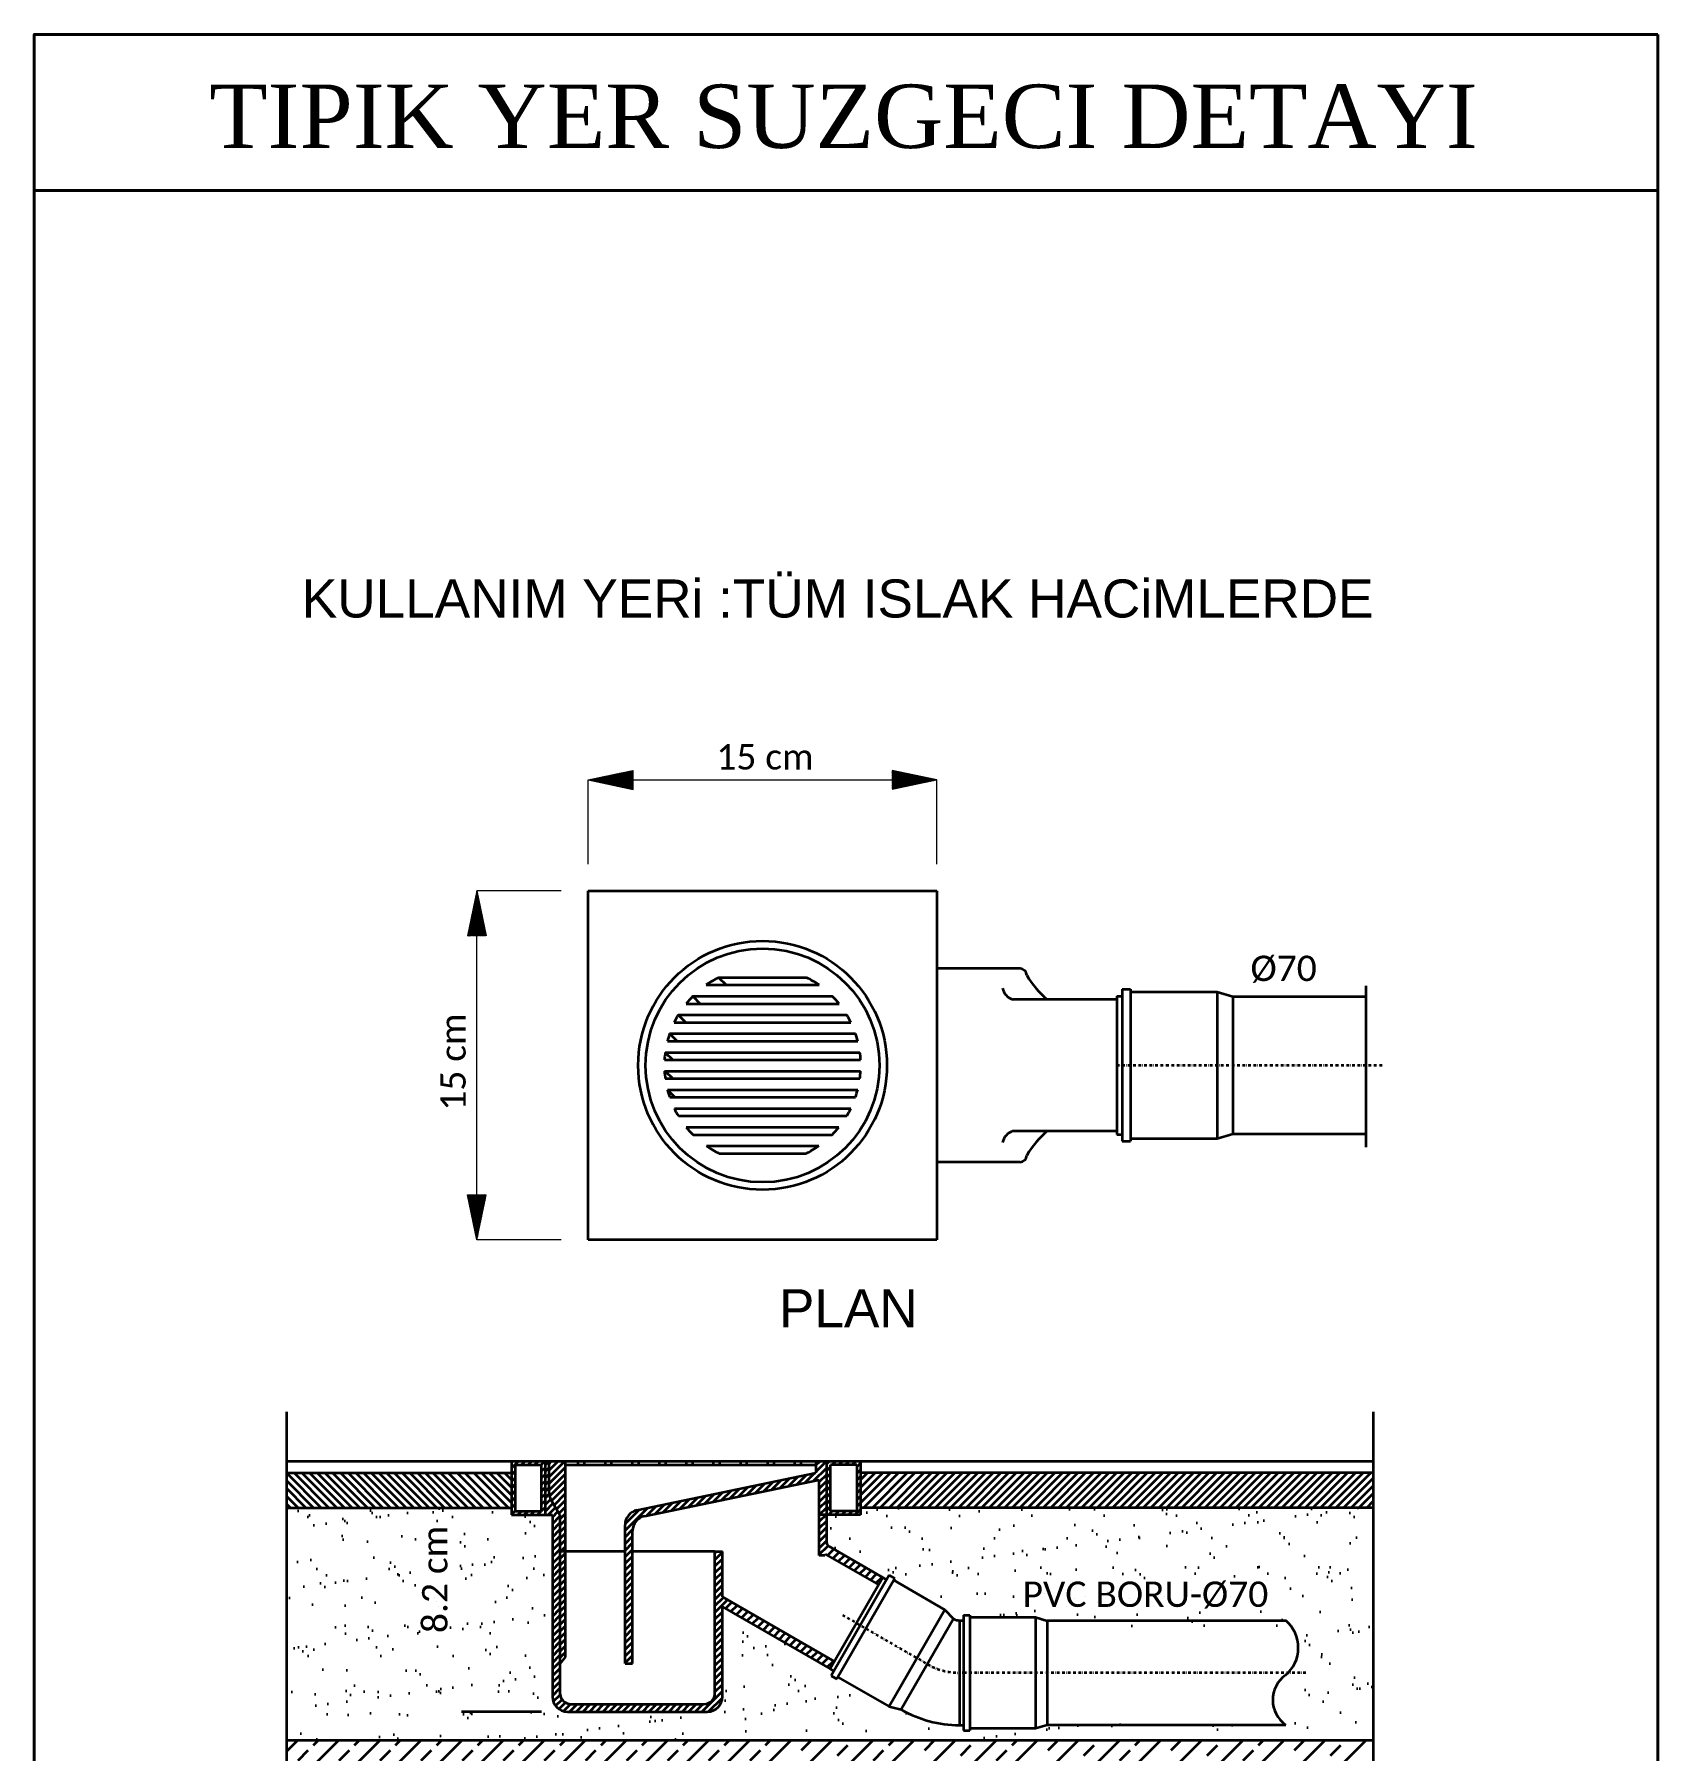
# Model space of a CAD drawing. Header units: centimetres. Extents: x 405464 to 563355, y 50011 to 66875.
# Drawn here: x 552984 to 554520, y 51685 to 53309 of the extents above; entities that cross this region are included whole.
import ezdxf
from ezdxf.enums import TextEntityAlignment as Align
from ezdxf.lldxf.tags import DXFTag

# ---------------------------------------------------------------- set-up
doc = ezdxf.new("R2010")
doc.units = ezdxf.units.CM
doc.linetypes.add('DASHDOT', pattern=[25.4, 12.7, -6.35, 0, -6.35])
for name, color, linetype, lineweight in [('0-KRCN-SHT-DETAY-20', 41, 'Continuous', 20), ('0-KRCN-SHT-DETAY-35', 141, 'Continuous', 35), ('0-KRCN-SHT-DETAY-YAZI', 71, 'Continuous', 35), ('0-KRCN-SHT-DETAY-ÇERÇEVE', 71, 'Continuous', 40), ('0-KRCN-SHT-YAZI', 31, 'Continuous', 35), ('0-KRCN-Z-ANTET', 71, 'Continuous', 30)]:
    doc.layers.add(name, color=color, linetype=linetype, lineweight=lineweight)
doc.styles.add('KATMAN YAZI STİLİ', font='calibri.ttf')
doc.styles.add('M', font='arial.ttf', dxfattribs={"width": 0.8, "height": 15})
doc.styles.add('mm', font='times.ttf', dxfattribs={"height": 3.3})
tags = doc.linetypes.add('DASHDOT2', pattern=[0.5, 0.25, -0.125, 0, -0.125]).pattern_tags.tags
tags[10:11] = [DXFTag(74, 4), DXFTag(75, 0), DXFTag(340, '0'), DXFTag(46, 0.0), DXFTag(50, 0.0), DXFTag(44, 0.0), DXFTag(45, 0.0)]
tags[8:9] = [DXFTag(74, 4), DXFTag(75, 0), DXFTag(340, '0'), DXFTag(46, 0.0), DXFTag(50, 0.0), DXFTag(44, 0.0), DXFTag(45, 0.0)]
tags[6:7] = [DXFTag(74, 4), DXFTag(75, 0), DXFTag(340, '0'), DXFTag(46, 0.0), DXFTag(50, 0.0), DXFTag(44, 0.0), DXFTag(45, 0.0)]
tags[4:5] = [DXFTag(74, 4), DXFTag(75, 0), DXFTag(340, '0'), DXFTag(46, 0.0), DXFTag(50, 0.0), DXFTag(44, 0.0), DXFTag(45, 0.0)]
pattern_1 = [(45, (-40760.9206, -22400.9636), (-1.56481517, 1.56481517), [])]

# ---------------------------------------------------------------- blocks, each defined once
blk = doc.blocks.new('G$CEB7595CF')
at = {"layer": '0-KRCN-SHT-DETAY-20'}
h = blk.add_hatch(dxfattribs=at)
h.set_pattern_fill('ANSI31', color=256, scale=1.1, style=0)
h.set_pattern_definition([(45, (-118608.33122, -61557.87263), (-0.09722718241, 0.09722718241), [])])
h.paths.add_polyline_path([(427.11, -352.75), (405.91, -348.3), (405.91, -352.75)])
h.paths.add_polyline_path([(427.11, -352.75), (405.91, -352.75), (405.91, -357.2)])
h.paths.add_polyline_path([(283.32, -352.75), (283.32, -348.3), (262.11, -352.75)])
h.paths.add_polyline_path([(283.32, -357.2), (283.32, -352.75), (262.11, -352.75)])
h = blk.add_hatch(dxfattribs=at)
h.set_pattern_fill('ANSI31', color=256, scale=1.1, angle=90, style=0)
h.set_pattern_definition([(135, (61414.55451, -119385.72304), (-0.09722718241, -0.09722718241), [])])
h.paths.add_polyline_path([(209.43, -405.28), (204.98, -426.49), (209.43, -426.49)])
h.paths.add_polyline_path([(209.43, -405.28), (209.43, -426.49), (213.88, -426.49)])
h.paths.add_polyline_path([(209.43, -570.28), (209.43, -549.07), (204.98, -549.07)])
h.paths.add_polyline_path([(209.43, -549.07), (209.43, -570.28), (213.88, -549.07)])
at = {"layer": '0-KRCN-SHT-DETAY-35', "linetype": 'Continuous'}
h = blk.add_hatch(dxfattribs=at)
h.set_pattern_fill('ANSI31', color=251, scale=17.703863, style=0)
h.set_pattern_definition(pattern_1)
h.paths.add_polyline_path([(390.98, -675.08), (374.97, -675.08), (374.97, -700.51), (390.98, -700.51)])
h.paths.add_polyline_path([(389.21, -698.74), (376.74, -698.74), (376.74, -676.85), (389.21, -676.85)], flags=16)
h.paths.add_polyline_path([(241.83, -675.08), (225.82, -675.08), (225.82, -700.51), (241.83, -700.51)])
h.paths.add_polyline_path([(240.06, -698.74), (227.59, -698.74), (227.59, -676.85), (240.06, -676.85)], flags=16)
h = blk.add_hatch(dxfattribs=at)
h.set_pattern_fill('ANSI31', color=251, scale=17.703863, style=0)
h.set_pattern_definition(pattern_1)
h.paths.add_polyline_path([(251.24, -675.08), (243.6, -675.08), (243.6, -689.86, 0.133541), (244.58, -693.45), (248.72, -700.51), (248.72, -717.79), (251.24, -717.79)])
h.paths.add_polyline_path([(251.24, -717.79), (248.72, -717.79), (248.72, -770.92), (251.24, -767.82)])
h = blk.add_hatch(dxfattribs=at)
h.set_pattern_fill('AR-SAND', color=251, scale=11, style=0)
h.set_pattern_definition([(37.5, (-119903.364, -61086.281), (-0.692927, 21.1950615), [0, -16.72, 0, -18.7, 0, -17.875]), (7.5, (-119903.364, -61086.28), (19.467544, 31.043607), [0, -9.02, 0, -15.07, 0, -5.775]), (327.5, (-119916.894, -61086.281), (34.2555605, 0.0622496), [0, -5.5, 0, -19.8, 0, -25.85]), (317.5, (-119916.894, -61086.28), (33.0673927, 9.654431), [0, -2.75, 0, -12.98, 0, -14.85])])
h.paths.add_polyline_path([(390.98, -697.08), (390.98, -700.51), (374.97, -700.51), (374.97, -713.7), (375.9, -715.32), (404.57, -728.99), (443.4, -748.89), (474.38, -747.9), (477.36, -747.9), (486.51, -753.16), (592.17, -753.16), (598.56, -753.16), (598.56, -798.16), (479.34, -798.16), (479.34, -800.99), (477.36, -802.42), (473.64, -802.42), (471.41, -801.43), (436.83, -801.43), (423.5, -798.06), (404.46, -791.17), (379.71, -778.04), (365.07, -766.71), (325.63, -743.94), (325.63, -794.82), (244.19, -794.82), (244.19, -700.51), (225.47, -700.51), (225.47, -697.08), (119.47, -697.08), (119.47, -807.05), (633.59, -807.05), (633.59, -697.08)])
at = {"layer": '0-KRCN-SHT-DETAY-20'}
for p, q in [((262.11, -352.75), (283.32, -348.3)), ((283.32, -357.2), (283.32, -348.3)), ((427.11, -352.75), (405.91, -348.3)), ((262.11, -352.75), (283.32, -357.2)), ((262.11, -392.57), (262.11, -352.75)), ((262.11, -352.75), (427.11, -352.75)), ((427.11, -352.75), (405.91, -357.2)), ((427.11, -392.57), (427.11, -352.75)), ((209.43, -405.28), (204.98, -426.49)), ((249.25, -405.28), (209.43, -405.28)), ((209.43, -405.28), (213.88, -426.49)), ((209.43, -570.28), (209.43, -405.28)), ((204.98, -549.07), (213.88, -549.07)), ((209.43, -570.28), (204.98, -549.07)), ((209.43, -570.28), (213.88, -549.07)), ((249.25, -570.28), (209.43, -570.28))]:
    blk.add_line(p, q, dxfattribs=at)
at = {"layer": '0-KRCN-SHT-DETAY-35', "color": 3, "linetype": 'Continuous', "ltscale": 10}
for p, q in [((262.11, -570.28), (262.11, -405.28)), ((262.11, -405.28), (427.11, -405.28)), ((427.11, -405.28), (427.11, -570.28)), ((466.47, -441.96), (427.11, -441.96)), ((466.47, -533.59), (427.11, -533.59)), ((427.11, -570.28), (262.11, -570.28))]:
    blk.add_line(p, q, dxfattribs=at)
at = {"layer": '0-KRCN-SHT-DETAY-35', "linetype": 'Continuous'}
for p, q in [((323.83, -446.22), (327.37, -449.76)), ((323.83, -446.22), (365.4, -446.22)), ((317.89, -449.76), (371.33, -449.76)), ((308.44, -458.61), (380.79, -458.61)), ((311.6, -455.07), (315.15, -458.61)), ((311.6, -455.07), (377.62, -455.07)), ((302.82, -467.46), (386.4, -467.46)), ((304.74, -463.92), (308.28, -467.46)), ((304.74, -463.92), (384.49, -463.92)), ((299.58, -476.32), (389.64, -476.32)), ((300.63, -472.78), (304.17, -476.32)), ((300.63, -472.78), (388.59, -472.78)), ((298.22, -485.17), (391.01, -485.17)), ((298.55, -481.63), (302.09, -485.17)), ((298.55, -481.63), (390.67, -481.63)), ((298.22, -490.48), (391, -490.48)), ((298.55, -490.48), (302.09, -494.02)), ((298.57, -494.02), (390.66, -494.02)), ((299.6, -499.33), (303.14, -502.87)), ((299.6, -499.33), (389.62, -499.33)), ((300.66, -502.87), (388.56, -502.87)), ((302.86, -508.18), (386.36, -508.18)), ((304.79, -511.72), (384.44, -511.72)), ((308.51, -517.04), (380.71, -517.04)), ((311.69, -520.58), (377.53, -520.58)), ((318.02, -525.89), (371.2, -525.89)), ((324, -529.43), (365.22, -529.43)), ((119.47, -675.08), (633.59, -675.08)), ((225.82, -675.08), (225.82, -700.51)), ((227.59, -676.85), (227.59, -698.74)), ((227.59, -676.85), (240.06, -676.85)), ((240.06, -698.74), (240.06, -676.85)), ((241.83, -700.51), (241.83, -675.08)), ((241.83, -676.73), (243.49, -675.08)), ((241.83, -679.86), (243.6, -678.09)), ((241.83, -682.99), (243.6, -681.22)), ((251.24, -675.08), (251.24, -767.82)), ((251.24, -676.71), (369.87, -676.71)), ((257.25, -675.08), (257.25, -676.71)), ((260.2, -675.08), (260.2, -676.71)), ((270.06, -675.08), (270.06, -676.71)), ((273.01, -675.08), (273.01, -676.71)), ((282.87, -675.08), (282.87, -676.71)), ((285.82, -675.08), (285.82, -676.71)), ((295.68, -675.08), (295.68, -676.71)), ((298.63, -675.08), (298.63, -676.71)), ((308.5, -675.08), (308.5, -676.71)), ((311.44, -675.08), (311.44, -676.71)), ((321.31, -675.08), (321.31, -676.71)), ((324.25, -675.08), (324.25, -676.71)), ((334.12, -675.08), (334.12, -676.71)), ((337.06, -675.08), (337.06, -676.71)), ((346.93, -675.08), (346.93, -676.71)), ((349.87, -675.08), (349.87, -676.71)), ((359.74, -675.08), (359.74, -676.71)), ((360.86, -686.02), (365.43, -681.45)), ((362.69, -675.08), (362.69, -676.71)), ((364.81, -685.2), (369.39, -680.62)), ((368.77, -684.37), (374.97, -678.17)), ((369.87, -677.01), (371.8, -675.08)), ((369.87, -680.14), (374.93, -675.08)), ((371.43, -684.84), (374.97, -681.3)), ((389.21, -676.85), (376.74, -676.85)), ((376.74, -698.74), (376.74, -676.85)), ((389.21, -676.85), (389.21, -698.74)), ((390.98, -675.08), (390.98, -700.51)), ((241.83, -686.12), (243.6, -684.35)), ((241.83, -689.25), (243.6, -687.48)), ((321.3, -694.29), (325.87, -689.71)), ((325.25, -693.46), (329.83, -688.89)), ((329.21, -692.63), (333.78, -688.06)), ((333.17, -691.81), (337.74, -687.24)), ((337.12, -690.98), (341.69, -686.41)), ((341.08, -690.15), (345.65, -685.58)), ((345.03, -689.33), (349.61, -684.76)), ((348.99, -688.5), (353.56, -683.93)), ((352.95, -687.68), (357.52, -683.1)), ((356.9, -686.85), (361.47, -682.28)), ((371.43, -687.97), (374.97, -684.43)), ((371.43, -691.1), (374.97, -687.56)), ((241.83, -692.38), (243.64, -690.58)), ((241.83, -695.51), (244.34, -693.01)), ((241.83, -698.64), (245.48, -694.99)), ((243.1, -700.51), (246.64, -696.96)), ((279.55, -707.87), (290.26, -697.15)), ((279.56, -704.73), (286.31, -697.98)), ((289.65, -700.9), (294.22, -696.33)), ((293.6, -700.07), (298.18, -695.5)), ((297.56, -699.25), (302.13, -694.67)), ((301.52, -698.42), (306.09, -693.85)), ((305.47, -697.59), (310.04, -693.02)), ((309.43, -696.77), (314, -692.19)), ((313.38, -695.94), (317.96, -691.37)), ((317.34, -695.11), (321.91, -690.54)), ((371.43, -694.23), (374.97, -690.69)), ((371.43, -697.36), (374.97, -693.82)), ((371.43, -700.49), (374.97, -696.95)), ((225.82, -700.51), (241.83, -700.51)), ((227.59, -698.74), (240.06, -698.74)), ((245.18, -701.55), (247.8, -698.93)), ((245.18, -704.68), (248.72, -701.14)), ((245.18, -707.81), (248.72, -704.27)), ((371.43, -703.62), (374.97, -700.08)), ((371.43, -706.75), (374.97, -703.21)), ((371.43, -709.88), (374.97, -706.34)), ((390.98, -700.51), (371.62, -700.51)), ((389.21, -698.74), (376.74, -698.74)), ((245.18, -710.94), (248.72, -707.4)), ((245.18, -714.07), (248.72, -710.53)), ((245.18, -717.2), (248.72, -713.66)), ((279.55, -711), (283.11, -707.43)), ((279.55, -714.13), (283.09, -710.59)), ((279.55, -717.26), (283.09, -713.72)), ((371.43, -713.01), (374.97, -709.47)), ((371.43, -716.14), (374.97, -712.6)), ((245.18, -720.33), (248.72, -716.79)), ((245.18, -723.46), (248.72, -719.92)), ((279.55, -717.79), (248.72, -717.79)), ((279.55, -720.39), (283.09, -716.85)), ((279.55, -723.52), (283.09, -719.98)), ((322.09, -717.79), (283.09, -717.79)), ((322.09, -718.53), (322.83, -717.79)), ((322.09, -721.66), (325.63, -718.12)), ((322.09, -724.79), (325.63, -721.25)), ((371.43, -719.27), (375.61, -715.09)), ((375.36, -719.64), (378.3, -716.7)), ((377.9, -721.1), (380.83, -718.17)), ((380.43, -722.57), (383.37, -719.63)), ((382.96, -724.03), (385.9, -721.09)), ((385.49, -725.49), (388.43, -722.55)), ((245.18, -726.59), (248.72, -723.05)), ((245.18, -729.72), (248.72, -726.18)), ((245.18, -732.85), (248.72, -729.31)), ((279.55, -726.65), (283.09, -723.11)), ((279.55, -729.78), (283.09, -726.24)), ((279.55, -732.91), (283.09, -729.37)), ((322.09, -727.92), (325.63, -724.38)), ((322.09, -731.05), (325.63, -727.51)), ((322.09, -734.18), (325.63, -730.64)), ((388.02, -726.95), (390.96, -724.01)), ((390.55, -728.41), (393.49, -725.47)), ((393.09, -729.87), (396.02, -726.94)), ((395.62, -731.34), (398.56, -728.4)), ((398.2, -732.83), (401.14, -729.89)), ((245.18, -735.98), (248.72, -732.44)), ((245.18, -739.11), (248.72, -735.57)), ((245.18, -742.24), (248.72, -738.69)), ((279.55, -736.04), (283.09, -732.49)), ((279.55, -739.17), (283.09, -735.62)), ((279.55, -742.29), (283.09, -738.75)), ((322.09, -737.31), (325.63, -733.77)), ((322.09, -740.44), (325.63, -736.9)), ((245.18, -745.37), (248.72, -741.82)), ((245.18, -748.49), (248.72, -744.95)), ((279.55, -745.42), (283.09, -741.88)), ((279.55, -748.55), (283.09, -745.01)), ((322.09, -743.57), (326.13, -739.53)), ((322.09, -746.7), (328.07, -740.71)), ((322.09, -749.83), (325.63, -746.29)), ((327.09, -744.78), (330.03, -741.84)), ((329.63, -746.24), (332.56, -743.31)), ((332.16, -747.7), (335.1, -744.77)), ((334.69, -749.17), (337.63, -746.23)), ((245.18, -751.62), (248.72, -748.08)), ((245.18, -754.75), (248.72, -751.21)), ((245.18, -757.88), (248.72, -754.34)), ((279.55, -751.68), (283.09, -748.14)), ((279.55, -754.81), (283.09, -751.27)), ((279.55, -757.94), (283.09, -754.4)), ((322.09, -752.96), (325.63, -749.42)), ((322.09, -756.09), (325.63, -752.55)), ((337.22, -750.63), (340.16, -747.69)), ((339.75, -752.09), (342.69, -749.15)), ((342.28, -753.55), (345.22, -750.61)), ((344.82, -755.01), (347.75, -752.08)), ((347.35, -756.47), (350.29, -753.54)), ((349.88, -757.94), (352.82, -755)), ((245.18, -761.01), (248.72, -757.47)), ((245.18, -764.14), (248.72, -760.6)), ((279.55, -761.07), (283.09, -757.53)), ((279.55, -764.2), (283.09, -760.66)), ((322.09, -759.22), (325.63, -755.68)), ((322.09, -762.35), (325.63, -758.81)), ((322.09, -765.48), (325.63, -761.94)), ((352.41, -759.4), (355.35, -756.46)), ((354.94, -760.86), (357.88, -757.92)), ((357.47, -762.32), (360.41, -759.38)), ((360.01, -763.78), (362.94, -760.85)), ((362.54, -765.24), (365.48, -762.31)), ((245.18, -767.27), (248.72, -763.73)), ((245.18, -770.4), (248.72, -766.86)), ((245.18, -773.53), (248.72, -769.99)), ((251.24, -767.82), (248.72, -770.92)), ((279.55, -767.33), (283.09, -763.79)), ((279.55, -770.46), (283.09, -766.92)), ((279.55, -770.81), (283.09, -770.81)), ((282.33, -770.81), (283.09, -770.05)), ((322.09, -768.61), (325.63, -765.07)), ((322.09, -771.74), (325.63, -768.2)), ((322.09, -774.87), (325.63, -771.33)), ((365.07, -766.71), (368.01, -763.77)), ((367.6, -768.17), (370.54, -765.23)), ((370.13, -769.63), (373.07, -766.69)), ((372.66, -771.09), (375.6, -768.15)), ((375.2, -772.55), (378.13, -769.62)), ((245.18, -776.66), (248.72, -773.12)), ((245.18, -779.79), (248.72, -776.25)), ((245.18, -782.92), (248.72, -779.38)), ((322.09, -778), (325.63, -774.46)), ((322.09, -781.13), (325.63, -777.58)), ((245.18, -786.05), (248.72, -782.51)), ((245.57, -788.8), (248.79, -785.57)), ((315.89, -793.58), (325.63, -783.84)), ((319.04, -793.56), (325.61, -786.99)), ((322.09, -784.26), (325.63, -780.71)), ((240.07, -793.58), (202.19, -793.58)), ((246.66, -790.83), (249.7, -787.79)), ((248.27, -792.35), (251.32, -789.3)), ((250.42, -793.34), (253.72, -790.03)), ((253.3, -793.58), (256.84, -790.04)), ((256.43, -793.58), (259.97, -790.04)), ((259.56, -793.58), (263.1, -790.04)), ((262.69, -793.58), (266.23, -790.04)), ((265.82, -793.58), (269.36, -790.04)), ((268.95, -793.58), (272.49, -790.04)), ((272.08, -793.58), (275.62, -790.04)), ((275.21, -793.58), (278.75, -790.04)), ((278.34, -793.58), (281.88, -790.04)), ((281.47, -793.58), (285.01, -790.04)), ((284.6, -793.58), (288.14, -790.04)), ((287.73, -793.58), (291.27, -790.04)), ((290.86, -793.58), (294.4, -790.04)), ((293.98, -793.58), (297.53, -790.04)), ((297.11, -793.58), (300.66, -790.04)), ((300.24, -793.58), (303.78, -790.04)), ((303.37, -793.58), (306.91, -790.04)), ((306.5, -793.58), (310.04, -790.04)), ((309.63, -793.58), (313.17, -790.04)), ((312.76, -793.58), (316.3, -790.04))]:
    blk.add_line(p, q, dxfattribs=at)
at = {"layer": '0-KRCN-SHT-DETAY-35', "color": 6}
for p, q in [((514.81, -451.74), (518.74, -451.74)), ((514.81, -451.74), (514.81, -455.01)), ((518.74, -451.74), (518.74, -453.05)), ((518.74, -453.05), (559.65, -453.05)), ((559.65, -453.05), (567.12, -455.26)), ((512.2, -456.69), (463.11, -456.69)), ((512.2, -455.01), (514.81, -455.01)), ((512.2, -455.01), (512.2, -520.46)), ((567.12, -455.26), (630.01, -455.26)), ((567.12, -455.26), (567.12, -520.21)), ((512.2, -518.87), (463.11, -518.87)), ((512.2, -520.46), (514.81, -520.46)), ((514.81, -520.46), (514.81, -523.73)), ((514.81, -523.73), (518.74, -523.73)), ((518.74, -522.42), (559.65, -522.42)), ((518.74, -522.42), (518.74, -523.73)), ((559.65, -522.42), (567.12, -520.21)), ((567.12, -520.21), (630.01, -520.21)), ((404.57, -728.99), (378.36, -774.38)), ((404.57, -728.99), (407.16, -730.49)), ((407.16, -730.49), (406.66, -731.35)), ((406.66, -731.35), (430.91, -745.35)), ((430.91, -745.35), (435, -749.66)), ((435, -749.66), (410.23, -792.56)), ((437.75, -750.37), (439.73, -750.37)), ((439.73, -747.89), (442.7, -747.89)), ((439.73, -747.89), (439.73, -802.41)), ((442.7, -747.89), (442.7, -748.88)), ((442.7, -748.88), (473.69, -748.88)), ((473.69, -748.88), (479.34, -750.56)), ((479.34, -750.38), (479.34, -799.92)), ((479.34, -750.47), (592.17, -750.47)), ((376.63, -773.38), (378.36, -774.38)), ((378.36, -774.38), (377.11, -776.54)), ((377.11, -776.54), (379.71, -778.04)), ((380.21, -777.17), (379.71, -778.04)), ((380.21, -777.17), (404.46, -791.17)), ((404.46, -791.17), (410.23, -792.56)), ((437.75, -799.93), (439.73, -799.93)), ((439.73, -802.41), (442.7, -802.41)), ((442.7, -801.42), (473.69, -801.42)), ((442.7, -801.42), (442.7, -802.41)), ((473.69, -801.42), (479.34, -799.75)), ((479.34, -799.75), (592.17, -799.75))]:
    blk.add_line(p, q, dxfattribs=at)
at = {"layer": '0-KRCN-SHT-DETAY-35', "color": 3}
for p, q in [((518.74, -453.05), (518.74, -522.42)), ((559.65, -453.05), (559.65, -522.42)), ((514.81, -455.01), (514.81, -520.46)), ((406.66, -731.35), (380.21, -777.17)), ((430.91, -745.35), (404.46, -791.17)), ((442.7, -748.88), (442.7, -801.42)), ((473.69, -748.88), (473.69, -801.42))]:
    blk.add_line(p, q, dxfattribs=at)
at = {"layer": '0-KRCN-SHT-DETAY-35', "color": 8}
for p, q in [((630.01, -450.09), (630.01, -526.42)), ((119.47, -807.05), (633.59, -807.05)), ((119.47, -812.3), (124.72, -807.05)), ((119.47, -831.74), (144.17, -807.05)), ((119.47, -851.19), (163.61, -807.05)), ((119.47, -870.63), (183.06, -807.05)), ((124.8, -816.69), (129.66, -811.83)), ((131.25, -878.3), (202.5, -807.05)), ((132.09, -809.4), (134.44, -807.05)), ((144.24, -816.69), (149.1, -811.83)), ((150.7, -878.3), (221.95, -807.05)), ((151.53, -809.4), (153.89, -807.05)), ((163.69, -816.69), (168.55, -811.83)), ((170.14, -878.3), (241.39, -807.05)), ((170.98, -809.4), (173.33, -807.05)), ((183.13, -816.69), (187.99, -811.83)), ((189.59, -878.3), (260.84, -807.05)), ((190.42, -809.4), (192.78, -807.05)), ((202.58, -816.69), (207.44, -811.83)), ((209.03, -878.3), (280.28, -807.05)), ((209.87, -809.4), (212.22, -807.05)), ((222.02, -816.69), (226.89, -811.83)), ((228.48, -878.3), (299.73, -807.05)), ((229.32, -809.4), (231.67, -807.05)), ((241.47, -816.69), (246.33, -811.83)), ((247.92, -878.3), (319.17, -807.05)), ((248.76, -809.4), (251.12, -807.05)), ((260.91, -816.69), (265.78, -811.83)), ((267.37, -878.3), (338.62, -807.05)), ((268.21, -809.4), (270.56, -807.05)), ((280.36, -816.69), (285.22, -811.83)), ((286.81, -878.3), (358.07, -807.05)), ((287.65, -809.4), (290.01, -807.05)), ((299.81, -816.69), (304.67, -811.83)), ((306.26, -878.3), (377.51, -807.05)), ((307.1, -809.4), (309.45, -807.05)), ((319.25, -816.69), (324.11, -811.83)), ((325.7, -878.3), (396.96, -807.05)), ((326.54, -809.4), (328.9, -807.05)), ((338.7, -816.69), (343.56, -811.83)), ((345.15, -878.3), (416.4, -807.05)), ((345.99, -809.4), (348.34, -807.05)), ((363, -811.83), (367.86, -806.97)), ((364.6, -878.3), (435.85, -807.05)), ((380.02, -814.26), (384.88, -809.4)), ((384.04, -878.3), (455.29, -807.05)), ((397.03, -816.69), (401.89, -811.83)), ((403.49, -878.3), (474.74, -807.05)), ((404.32, -809.4), (406.68, -807.05)), ((421.34, -811.83), (426.2, -806.97)), ((422.93, -878.3), (494.18, -807.05)), ((438.35, -814.26), (443.22, -809.4)), ((442.38, -878.3), (513.63, -807.05)), ((455.37, -816.69), (460.23, -811.83)), ((461.82, -878.3), (533.07, -807.05)), ((462.66, -809.4), (465.02, -807.05)), ((479.68, -811.83), (484.46, -807.05)), ((481.27, -878.3), (552.52, -807.05)), ((496.69, -814.26), (501.55, -809.4)), ((500.71, -878.3), (571.97, -807.05)), ((513.71, -816.69), (518.57, -811.83)), ((520.16, -878.3), (591.41, -807.05)), ((521, -809.4), (523.35, -807.05)), ((538.01, -811.83), (542.87, -806.97)), ((539.6, -878.3), (610.86, -807.05)), ((555.03, -814.26), (559.89, -809.4)), ((559.05, -878.3), (630.3, -807.05)), ((572.04, -816.69), (576.9, -811.83)), ((579.33, -809.4), (581.69, -807.05)), ((596.35, -811.83), (601.21, -806.97)), ((613.36, -814.26), (618.22, -809.4))]:
    blk.add_line(p, q, dxfattribs=at)
at = {"layer": '0-KRCN-SHT-DETAY-35', "color": 8, "linetype": 'DASHDOT', "ltscale": 0.1}
for p, q in [((512.2, -487.74), (637.88, -487.74)), ((382.45, -747.92), (422.61, -771.11)), ((601.63, -775.16), (437.75, -775.16))]:
    blk.add_line(p, q, dxfattribs=at)
at = {"layer": '0-KRCN-SHT-DETAY-35', "color": 7}
for p, q in [((119.47, -680.58), (225.82, -680.58)), ((135.8, -697.08), (119.47, -680.75)), ((139.44, -697.08), (122.94, -680.58)), ((143.09, -697.08), (126.59, -680.58)), ((146.73, -697.08), (130.23, -680.58)), ((150.38, -697.08), (133.88, -680.58)), ((154.03, -697.08), (137.53, -680.58)), ((157.67, -697.08), (141.17, -680.58)), ((161.32, -697.08), (144.82, -680.58)), ((164.96, -697.08), (148.46, -680.58)), ((168.61, -697.08), (152.11, -680.58)), ((172.26, -697.08), (155.76, -680.58)), ((175.9, -697.08), (159.4, -680.58)), ((179.55, -697.08), (163.05, -680.58)), ((183.19, -697.08), (166.69, -680.58)), ((186.84, -697.08), (170.34, -680.58)), ((190.49, -697.08), (173.99, -680.58)), ((194.13, -697.08), (177.63, -680.58)), ((197.78, -697.08), (181.28, -680.58)), ((201.42, -697.08), (184.92, -680.58)), ((205.07, -697.08), (188.57, -680.58)), ((208.72, -697.08), (192.22, -680.58)), ((212.36, -697.08), (195.86, -680.58)), ((216.56, -697.06), (200.08, -680.58)), ((220.23, -697.08), (203.73, -680.58)), ((224.44, -697.08), (207.94, -680.58)), ((225.82, -694.81), (211.59, -680.58)), ((225.82, -691.16), (215.23, -680.58)), ((225.82, -687.52), (218.88, -680.58)), ((225.82, -683.87), (222.53, -680.58)), ((633.59, -680.58), (390.98, -680.58)), ((390.98, -683.87), (394.27, -680.58)), ((390.98, -687.52), (397.92, -680.58)), ((390.98, -691.16), (401.57, -680.58)), ((390.98, -694.81), (405.21, -680.58)), ((392.36, -697.08), (408.86, -680.58)), ((396.57, -697.08), (413.07, -680.58)), ((400.24, -697.06), (416.72, -680.58)), ((404.44, -697.08), (420.94, -680.58)), ((408.08, -697.08), (424.58, -680.58)), ((411.73, -697.08), (428.23, -680.58)), ((415.38, -697.08), (431.88, -680.58)), ((419.02, -697.08), (435.52, -680.58)), ((422.67, -697.08), (439.17, -680.58)), ((426.31, -697.08), (442.81, -680.58)), ((429.96, -697.08), (446.46, -680.58)), ((433.61, -697.08), (450.11, -680.58)), ((437.25, -697.08), (453.75, -680.58)), ((440.9, -697.08), (457.4, -680.58)), ((444.54, -697.08), (461.04, -680.58)), ((448.19, -697.08), (464.69, -680.58)), ((451.84, -697.08), (468.34, -680.58)), ((455.48, -697.08), (471.98, -680.58)), ((459.13, -697.08), (475.63, -680.58)), ((462.77, -697.08), (479.27, -680.58)), ((466.42, -697.08), (482.92, -680.58)), ((470.07, -697.08), (486.57, -680.58)), ((473.71, -697.08), (490.21, -680.58)), ((477.36, -697.08), (493.86, -680.58)), ((481, -697.08), (497.5, -680.58)), ((484.65, -697.08), (501.15, -680.58)), ((488.3, -697.08), (504.8, -680.58)), ((491.94, -697.08), (508.44, -680.58)), ((495.59, -697.08), (512.09, -680.58)), ((499.23, -697.08), (515.73, -680.58)), ((502.88, -697.08), (519.38, -680.58)), ((506.53, -697.08), (523.03, -680.58)), ((510.17, -697.08), (526.67, -680.58)), ((513.82, -697.08), (530.32, -680.58)), ((517.46, -697.08), (533.96, -680.58)), ((521.11, -697.08), (537.61, -680.58)), ((524.76, -697.08), (541.26, -680.58)), ((528.4, -697.08), (544.9, -680.58)), ((532.05, -697.08), (548.55, -680.58)), ((535.69, -697.08), (552.19, -680.58)), ((539.34, -697.08), (555.84, -680.58)), ((542.99, -697.08), (559.49, -680.58)), ((546.63, -697.08), (563.13, -680.58)), ((550.28, -697.08), (566.78, -680.58)), ((553.92, -697.08), (570.42, -680.58)), ((557.57, -697.08), (574.07, -680.58)), ((561.22, -697.08), (577.72, -680.58)), ((564.86, -697.08), (581.36, -680.58)), ((568.51, -697.08), (585.01, -680.58)), ((572.15, -697.08), (588.65, -680.58)), ((575.8, -697.08), (592.3, -680.58)), ((579.45, -697.08), (595.95, -680.58)), ((583.09, -697.08), (599.59, -680.58)), ((586.74, -697.08), (603.24, -680.58)), ((590.38, -697.08), (606.88, -680.58)), ((594.03, -697.08), (610.53, -680.58)), ((597.68, -697.08), (614.18, -680.58)), ((601.32, -697.08), (617.82, -680.58)), ((604.97, -697.08), (621.47, -680.58)), ((608.61, -697.08), (625.11, -680.58)), ((612.26, -697.08), (628.76, -680.58)), ((615.91, -697.08), (632.41, -680.58)), ((132.15, -697.08), (119.47, -684.4)), ((128.5, -697.08), (119.47, -688.04)), ((619.55, -697.08), (633.59, -683.04)), ((623.2, -697.08), (633.59, -686.68)), ((124.86, -697.08), (119.47, -691.69)), ((121.21, -697.08), (119.47, -695.34)), ((119.47, -697.08), (225.82, -697.08)), ((633.59, -697.08), (390.98, -697.08)), ((626.84, -697.08), (633.59, -690.33)), ((630.49, -697.08), (633.59, -693.98))]:
    blk.add_line(p, q, dxfattribs=at)
at = {"layer": '0-KRCN-SHT-DETAY-35', "color": 3, "linetype": 'Continuous'}
for p, q in [((243.6, -689.86), (243.6, -675.08)), ((285.18, -698.22), (369.87, -680.52)), ((369.87, -675.08), (369.87, -680.52)), ((374.97, -713.7), (374.97, -675.08)), ((288.72, -701.09), (371.43, -683.81)), ((371.43, -719.74), (371.43, -683.81)), ((248.72, -700.51), (244.58, -693.45)), ((241.83, -700.51), (245.18, -700.51)), ((245.18, -700.51), (245.18, -786.5)), ((248.72, -700.51), (248.72, -784.73)), ((279.55, -770.81), (279.55, -705.15)), ((283.09, -770.81), (283.09, -708.02)), ((322.09, -784.73), (322.09, -717.79)), ((322.09, -717.79), (325.63, -717.79)), ((325.63, -739.3), (325.63, -717.79)), ((374.15, -719.74), (371.43, -719.74)), ((374.27, -719.01), (374.15, -719.74)), ((374.27, -719.01), (399.59, -733.63)), ((375.9, -715.32), (401.59, -730.15)), ((401.59, -730.15), (403.32, -731.15)), ((325.63, -739.3), (378.64, -769.91)), ((325.63, -743.94), (376.63, -773.38)), ((325.63, -786.5), (325.63, -743.94)), ((252.26, -793.58), (318.55, -793.58)), ((254.03, -790.04), (316.78, -790.04))]:
    blk.add_line(p, q, dxfattribs=at)
at = {"layer": '0-KRCN-SHT-DETAY-35'}
for p, q in [((401.59, -730.15), (376.63, -773.38)), ((437.75, -750.37), (437.75, -799.93))]:
    blk.add_line(p, q, dxfattribs=at)
at = {"layer": '0-KRCN-SHT-DETAY-35', "color": 4, "linetype": 'DASHDOT2', "ltscale": 7}
for points in [[(119.47, -906.75), (119.47, -651.78)], [(633.59, -651.78), (633.59, -906.75)]]:
    blk.add_lwpolyline(points, dxfattribs=at)
at = {"layer": '0-KRCN-SHT-DETAY-35', "linetype": 'Continuous'}
for radius in [58.86, 55.32]:
    blk.add_circle((344.61, -487.78), radius, dxfattribs=at)
for start, end in [(116.57274, 125.09805), (54.90197, 63.42728), (135.26147, 141.12123), (38.87879, 44.73855), (149.11091, 154.07591), (25.92411, 30.88911), (161.16262, 165.71855), (14.28147, 18.8374), (172.39236, 176.77882), (3.22121, 7.60766), (183.33111, 187.71838), (352.28165, 356.66891), (194.39473, 198.95338), (341.04665, 345.60529), (206.04618, 211.01706), (328.98297, 333.95385), (219.01988, 224.89323), (315.10679, 320.98014), (235.09326, 243.67363), (296.32639, 304.90676)]:
    blk.add_arc((344.61, -487.78), 46.47, start, end, dxfattribs=at)
at = {"layer": '0-KRCN-SHT-DETAY-35', "color": 3, "linetype": 'Continuous', "ltscale": 10}
for centre, radius, start, end in [((466.16, -445.46), 3.51, 5.06376, 84.93624), ((504.47, -425.48), 39.99, 209.46186, 231.30633), ((504.47, -550.08), 39.99, 128.69367, 150.53814), ((466.16, -530.1), 3.51, 275.06376, 354.93624)]:
    blk.add_arc(centre, radius, start, end, dxfattribs=at)
at = {"layer": '0-KRCN-SHT-DETAY-35', "color": 6}
for centre, radius, start, end in [((465.22, -449.84), 7.17, 191.1066, 252.89497), ((465.22, -525.72), 7.17, 107.10503, 168.8934), ((437.75, -744.89), 5.5, 240, 270), ((437.75, -744.89), 55.04, 240, 270)]:
    blk.add_arc(centre, radius, start, end, dxfattribs=at)
at = {"layer": '0-KRCN-SHT-DETAY-35', "color": 3, "linetype": 'Continuous'}
for centre, radius, start, end in [((250.68, -689.86), 7.08, 180, 210.42544), ((286.63, -705.15), 7.08, 101.80056, 180), ((290.17, -708.02), 7.08, 101.80056, 180), ((377.03, -713.59), 2.06, 183.0558, 236.9442), ((252.26, -786.5), 7.08, 180, 270), ((254.03, -784.73), 5.31, 180, 270), ((316.78, -784.73), 5.31, 270, 0), ((318.55, -786.5), 7.08, 270, 0)]:
    blk.add_arc(centre, radius, start, end, dxfattribs=at)
at = {"layer": '0-KRCN-SHT-DETAY-35'}
for centre, radius, start, end in [((581.15, -763.36), 16.96, 310.02025, 49.45358), ((600.26, -788), 14.26, 125.14412, 235.43759)]:
    blk.add_arc(centre, radius, start, end, dxfattribs=at)
at = {"layer": '0-KRCN-SHT-DETAY-35', "color": 8, "linetype": 'DASHDOT', "ltscale": 0.1}
blk.add_arc((437.75, -744.89), 30.27, 240, 270, dxfattribs=at)
at = {"layer": '0-KRCN-SHT-DETAY-ÇERÇEVE'}
blk.add_line((0, -73.9), (768.18, -73.9), dxfattribs=at)
blk.add_lwpolyline([(768.18, 0), (768.18, -1101.82), (0, -1101.82), (0, 0)], close=True, dxfattribs=at)
at = {"layer": '0-KRCN-SHT-DETAY-YAZI', "style": 'KATMAN YAZI STİLİ'}
for s, p in [('15 cm', (322.71, -347.81)), ('%%C70', (575.5, -447.89)), ('PVC BORU-%%C70', (467.63, -744))]:
    blk.add_text(s, height=12, dxfattribs=at).set_placement(p)
for s, p in [('15 cm', (204.1, -509.26, 1193.1)), ('8.2 cm', (195.48, -756.39))]:
    blk.add_text(s, height=12, rotation=90, dxfattribs=at).set_placement(p)
at = {"layer": '0-KRCN-SHT-YAZI', "ltscale": 50, "style": 'mm'}
blk.add_text('TIPIK YER SUZGECI DETAYI', height=30, dxfattribs=at).set_placement((382.87, -38.78), align=Align.MIDDLE)
at = {"layer": '0-KRCN-Z-ANTET', "style": 'M'}
blk.add_text('KULLANIM YERi :TÜM ISLAK HACiMLERDE', height=18, dxfattribs=at).set_placement((380.15, -265.08, 1193.1), align=Align.MIDDLE)
blk.add_text('PLAN', height=18, dxfattribs=at).set_placement((352.36, -611.71, -108.46))
blk = doc.blocks.new('*U162')
at = {"layer": '0-KRCN-SHT-DETAY-ÇERÇEVE', "xscale": 2, "yscale": 2, "zscale": 2}
blk.add_blockref('G$CEB7595CF', (0, 0), dxfattribs=at)

msp = doc.modelspace()

# ---------------------------------------------------------------- block references
at = {"layer": '0-KRCN-SHT-DETAY-ÇERÇEVE'}
msp.add_blockref('*U162', (552983.6, 53309.4), dxfattribs=at)

doc.saveas('drawing.dxf')
